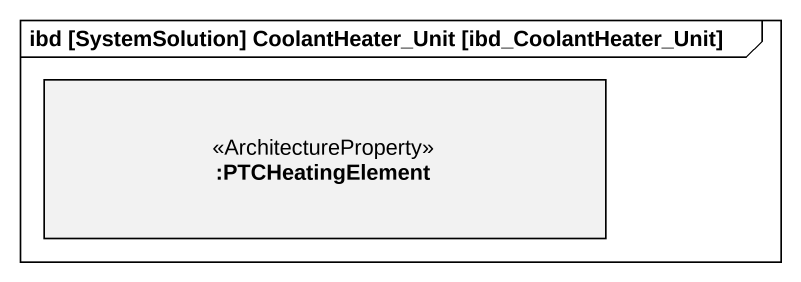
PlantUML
@startuml
mainframe ibd [SystemSolution] CoolantHeater_Unit [ibd_CoolantHeater_Unit]
rectangle ":PTCHeatingElement" as PTCHeatingElement <<ArchitectureProperty>>
@enduml
